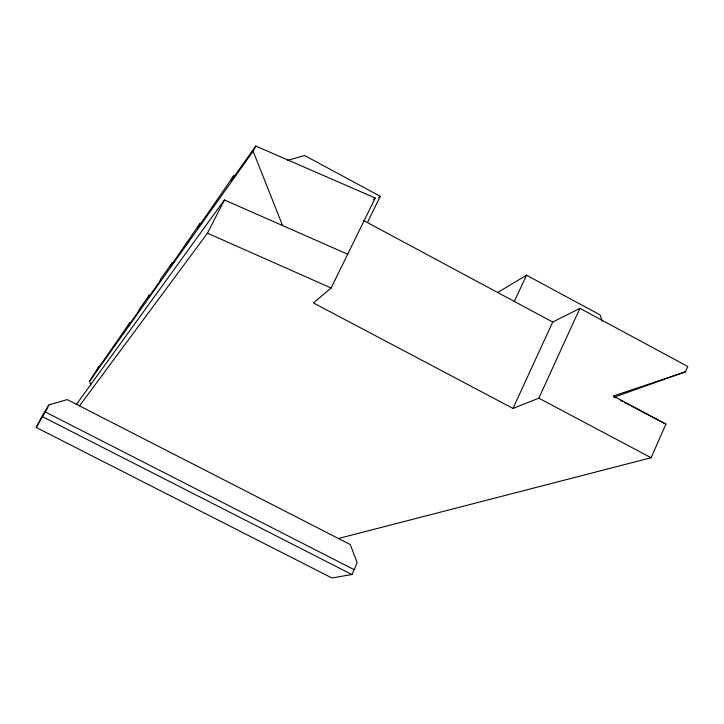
<?xml version="1.0" encoding="UTF-8"?>
<svg xmlns="http://www.w3.org/2000/svg" width="724" height="724" viewBox="0 0 724 724"><rect width="100%" height="100%" fill="white"/><g stroke="black" fill="none" stroke-linecap="round" stroke-linejoin="round"><path stroke-width="1.09" d="M354.217 569.679L357.158 562.485L350.235 544.548L67.223 399.576L48.906 404.942L42.363 415.585L36.2 427.45L331.882 577.969L351.936 574.53L354.217 569.679L45.304 411.965L36.2 427.45M614.169 397.168L685.474 371.792L687.8 366.507L579.906 308.343L552.711 322.053L513.008 408.427L313.392 302.904L331.13 288.016L375.231 198.023L255.762 146.031L231.056 180.882L233.535 176.013L235.689 175.398M338.425 538.502L651.12 457.74L665.908 424.11L613.337 396.01L685.474 371.792M513.008 408.427L538.846 398.191L579.906 308.343M514.203 301.709L526.52 275.22L600.087 314.895L602.323 321.293M367.548 222.304L380.263 196.285L304.542 155.479L287.328 160.457M90.925 385.132L89.622 381.222L253.119 151.235L255.762 146.031M174.457 261.988L172.321 262.622L170.267 266.649L199.869 223.644L202.014 223.019M199.869 223.644L197.625 228.051L233.535 176.013M79.504 405.865L207.471 233.173L224.422 199.96L347.719 254.233M45.304 411.965L48.906 404.942M89.622 381.222L98.844 366.616L97.278 369.584L129.931 322.596L128.175 326.026L137.868 312.352L139.696 308.786L149.361 295.102L147.47 298.813L158.882 282.704L160.864 278.84L172.321 262.622M76.273 404.58L224.422 199.96M373.62 199.553L375.231 198.023M378.661 197.797L380.263 196.285M497.524 292.596L526.52 275.22M207.471 233.173L331.13 288.016M42.779 416.834L351.936 574.53M613.626 396.788L615.599 397.82M620.531 400.39L622.504 401.422M624.477 402.454L629.409 405.033M631.382 406.064L665.908 424.11M538.846 398.191L651.12 457.74M363.683 220.567L552.711 322.053M253.119 151.235L282.568 225.517"/></g></svg>
